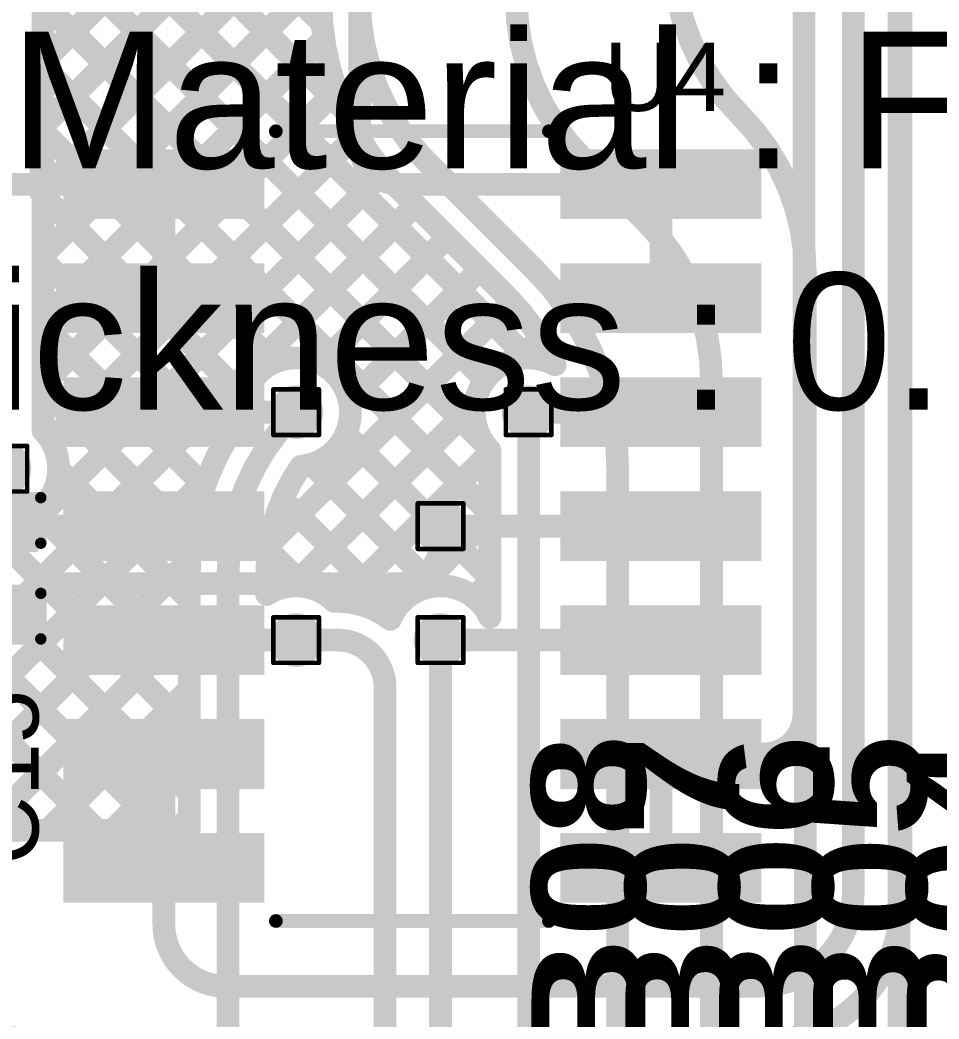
# Model space of a CAD drawing. Header units: inches. Extents: x 3 to 457, y -41 to 239.
# Drawn here: x 104.54 to 114.78, y 138.11 to 149.25 of the extents above; entities that cross this region are included whole.
import ezdxf

# ---------------------------------------------------------------- set-up
doc = ezdxf.new("R2010")
doc.units = ezdxf.units.IN
for name, color, linetype in [('Bottom Layer', 5, 'Continuous'), ('Drill Drawing', 1, 'Continuous'), ('Fabrication', 76, 'Continuous'), ('Top Layer', 1, 'Continuous'), ('Top Overlay', 2, 'Continuous'), ('Top Paste', 8, 'Continuous'), ('Top Solder', 216, 'Continuous'), ('Via Holes', 16, 'Continuous')]:
    doc.layers.add(name, color=color, linetype=linetype)
doc.styles.add('Arial', font='', dxfattribs={"height": 0.2})
doc.styles.add('Arial Black_Bold', font='', dxfattribs={"height": 0.2})
doc.styles.get('Arial').set_extended_font_data('Arial')
doc.styles.get('Arial Black_Bold').set_extended_font_data('Arial Black', bold=True)

# ---------------------------------------------------------------- blocks, each defined once
blk = doc.blocks.new('14_SO_111')
at = {"layer": 'Top Layer'}
for points in [[(-1.7501108, 4.096994599999999), (-1.7501108, 3.5230054), (-3.7881052, 3.5230054), (-3.7881052, 4.096994599999999)], [(3.7881052, 4.096994599999999), (3.7881052, 3.5230054), (1.7501108, 3.5230054), (1.7501108, 4.096994599999999)], [(-1.7501108, 2.8269946), (-1.7501108, 2.2530054), (-3.7881052, 2.2530054), (-3.7881052, 2.8269946)], [(3.7881052, 2.8269946), (3.7881052, 2.2530054), (1.7501108, 2.2530054), (1.7501108, 2.8269946)], [(-1.7501108, 1.556994599999999), (-1.7501108, 0.9830053999999997), (-3.7881052, 0.9830054000000001), (-3.7881052, 1.5569946)], [(3.7881052, 1.556994599999999), (3.7881052, 0.9830053999999997), (1.7501108, 0.9830054000000001), (1.7501108, 1.5569946)], [(-1.7501108, 0.2869945999999998), (-1.7501108, -0.2869946000000002), (-3.7881052, -0.2869945999999998), (-3.7881052, 0.2869946000000002)], [(3.7881052, 0.2869945999999998), (3.7881052, -0.2869946000000002), (1.7501108, -0.2869945999999998), (1.7501108, 0.2869946000000002)], [(-1.7501108, -0.9830054000000001), (-1.7501108, -1.5569946), (-3.7881052, -1.556994599999999), (-3.7881052, -0.9830053999999997)], [(3.7881052, -0.9830054000000001), (3.7881052, -1.5569946), (1.7501108, -1.556994599999999), (1.7501108, -0.9830053999999997)], [(-1.7501108, -2.2530054), (-1.7501108, -2.8269946), (-3.7881052, -2.8269946), (-3.7881052, -2.2530054)], [(3.7881052, -2.2530054), (3.7881052, -2.8269946), (1.7501108, -2.8269946), (1.7501108, -2.2530054)], [(-1.7501108, -3.5230054), (-1.7501108, -4.096994599999999), (-3.7881052, -4.096994599999999), (-3.7881052, -3.5230054)], [(3.7881052, -3.5230054), (3.7881052, -4.096994599999999), (1.7501108, -4.096994599999999), (1.7501108, -3.5230054)]]:
    blk.add_hatch(color=1, dxfattribs=at).paths.add_polyline_path(points)
at = {"layer": 'Top Paste'}
for points in [[(-1.7501108, 4.096994599999999), (-1.7501108, 3.5230054), (-3.7881052, 3.5230054), (-3.7881052, 4.096994599999999)], [(3.7881052, 4.096994599999999), (3.7881052, 3.5230054), (1.7501108, 3.5230054), (1.7501108, 4.096994599999999)], [(-1.7501108, 2.8269946), (-1.7501108, 2.2530054), (-3.7881052, 2.2530054), (-3.7881052, 2.8269946)], [(3.7881052, 2.8269946), (3.7881052, 2.2530054), (1.7501108, 2.2530054), (1.7501108, 2.8269946)], [(-1.7501108, 1.556994599999999), (-1.7501108, 0.9830053999999997), (-3.7881052, 0.9830054000000001), (-3.7881052, 1.5569946)], [(3.7881052, 1.556994599999999), (3.7881052, 0.9830053999999997), (1.7501108, 0.9830054000000001), (1.7501108, 1.5569946)], [(-1.7501108, 0.2869945999999998), (-1.7501108, -0.2869946000000002), (-3.7881052, -0.2869945999999998), (-3.7881052, 0.2869946000000002)], [(3.7881052, 0.2869945999999998), (3.7881052, -0.2869946000000002), (1.7501108, -0.2869945999999998), (1.7501108, 0.2869946000000002)], [(-1.7501108, -0.9830054000000001), (-1.7501108, -1.5569946), (-3.7881052, -1.556994599999999), (-3.7881052, -0.9830053999999997)], [(3.7881052, -0.9830054000000001), (3.7881052, -1.5569946), (1.7501108, -1.556994599999999), (1.7501108, -0.9830053999999997)], [(-1.7501108, -2.2530054), (-1.7501108, -2.8269946), (-3.7881052, -2.8269946), (-3.7881052, -2.2530054)], [(3.7881052, -2.2530054), (3.7881052, -2.8269946), (1.7501108, -2.8269946), (1.7501108, -2.2530054)], [(-1.7501108, -3.5230054), (-1.7501108, -4.096994599999999), (-3.7881052, -4.096994599999999), (-3.7881052, -3.5230054)], [(3.7881052, -3.5230054), (3.7881052, -4.096994599999999), (1.7501108, -4.096994599999999), (1.7501108, -3.5230054)]]:
    blk.add_hatch(color=8, dxfattribs=at).paths.add_polyline_path(points)
at = {"layer": 'Top Solder'}
for points in [[(-1.6485108, 4.1985946), (-1.6485108, 3.421405399999999), (-3.8897052, 3.421405399999999), (-3.8897052, 4.1985946)], [(3.8897052, 4.1985946), (3.8897052, 3.421405399999999), (1.6485108, 3.421405399999999), (1.6485108, 4.1985946)], [(-1.6485108, 2.9285946), (-1.6485108, 2.151405399999999), (-3.8897052, 2.1514054), (-3.8897052, 2.9285946)], [(3.8897052, 2.9285946), (3.8897052, 2.151405399999999), (1.6485108, 2.1514054), (1.6485108, 2.9285946)], [(-1.6485108, 1.658594599999999), (-1.6485108, 0.8814053999999997), (-3.8897052, 0.8814054000000002), (-3.8897052, 1.6585946)], [(3.8897052, 1.658594599999999), (3.8897052, 0.8814053999999997), (1.6485108, 0.8814054000000002), (1.6485108, 1.6585946)], [(-1.6485108, 0.3885945999999997), (-1.6485108, -0.3885946000000002), (-3.8897052, -0.3885945999999997), (-3.8897052, 0.3885946000000002)], [(3.8897052, 0.3885945999999997), (3.8897052, -0.3885946000000002), (1.6485108, -0.3885945999999997), (1.6485108, 0.3885946000000002)], [(-1.6485108, -0.8814054000000002), (-1.6485108, -1.6585946), (-3.8897052, -1.658594599999999), (-3.8897052, -0.8814053999999997)], [(3.8897052, -0.8814054000000002), (3.8897052, -1.6585946), (1.6485108, -1.658594599999999), (1.6485108, -0.8814053999999997)], [(-1.6485108, -2.1514054), (-1.6485108, -2.9285946), (-3.8897052, -2.9285946), (-3.8897052, -2.151405399999999)], [(3.8897052, -2.1514054), (3.8897052, -2.9285946), (1.6485108, -2.9285946), (1.6485108, -2.151405399999999)], [(-1.6485108, -3.421405399999999), (-1.6485108, -4.1985946), (-3.8897052, -4.1985946), (-3.8897052, -3.421405399999999)], [(3.8897052, -3.421405399999999), (3.8897052, -4.1985946), (1.6485108, -4.1985946), (1.6485108, -3.421405399999999)]]:
    blk.add_hatch(color=216, dxfattribs=at).paths.add_polyline_path(points)
at = {"layer": 'Top Overlay'}
for points, const_width in [([(-1.5213838, 4.4012104), (1.5214346, 4.4012104)], 0.1524), ([(-4.166107999999999, 3.7084), (-4.166107999999999, 3.9624)], 0.1999996), ([(-4.166107999999999, 3.9624), (-4.039108, 3.835399999999999)], 0.1999996), ([(-4.166107999999999, 3.7084), (-4.039108, 3.835399999999999)], 0.1999996), ([(-1.5213838, -4.4012104), (1.5214346, -4.4012104)], 0.1524)]:
    blk.add_lwpolyline(points, dxfattribs=dict(at, const_width=const_width))
for points, const_width in [([(-1.5594838, 4.4012104, 1), (-1.4832838, 4.4012104, 1)], 0.0762), ([(1.4833346, 4.4012104, 1), (1.5595346, 4.4012104, 1)], 0.0762), ([(-4.2161079, 3.9624, 1), (-4.116108099999999, 3.9624, 1)], 0.0999998), ([(-4.2161079, 3.9624, 1), (-4.116108099999999, 3.9624, 1)], 0.0999998), ([(-4.0891079, 3.835399999999999, 1), (-3.9891081, 3.835399999999999, 1)], 0.0999998), ([(-4.0891079, 3.835399999999999, 1), (-3.9891081, 3.835399999999999, 1)], 0.0999998), ([(-4.2161079, 3.7084, 1), (-4.116108099999999, 3.7084, 1)], 0.0999998), ([(-4.2161079, 3.7084, 1), (-4.116108099999999, 3.7084, 1)], 0.0999998), ([(-1.5594838, -4.4012104, 1), (-1.4832838, -4.4012104, 1)], 0.0762), ([(1.4833346, -4.4012104, 1), (1.5595346, -4.4012104, 1)], 0.0762)]:
    blk.add_lwpolyline(points, format="xyb", close=True, dxfattribs=dict(at, const_width=const_width))
blk = doc.blocks.new('C___0402_290')
at = {"layer": 'Top Layer'}
for points in [[(-0.6985, -0.3175), (-0.6985, 0.3174999999999999), (-0.2413000000000001, 0.3175), (-0.2412999999999999, -0.3174999999999999)], [(0.2413000000000001, -0.3175), (0.2412999999999999, 0.3174999999999999), (0.6985, 0.3175), (0.6985, -0.3174999999999999)]]:
    blk.add_hatch(color=1, dxfattribs=at).paths.add_polyline_path(points)
at = {"layer": 'Top Paste'}
for points in [[(-0.6985, -0.3175), (-0.6985, 0.3174999999999999), (-0.2413000000000001, 0.3175), (-0.2412999999999999, -0.3174999999999999)], [(0.2413000000000001, -0.3175), (0.2412999999999999, 0.3174999999999999), (0.6985, 0.3175), (0.6985, -0.3174999999999999)]]:
    blk.add_hatch(color=8, dxfattribs=at).paths.add_polyline_path(points)
at = {"layer": 'Top Solder'}
for points in [[(-0.7584998799999999, -0.3774998800000001), (-0.7584998799999999, 0.3774998799999999), (-0.1813001200000001, 0.3774998800000001), (-0.1813001199999999, -0.3774998799999999)], [(0.1813001200000001, -0.3774998800000001), (0.1813001199999999, 0.3774998799999999), (0.7584998799999999, 0.3774998800000001), (0.7584998799999999, -0.3774998799999999)]]:
    blk.add_hatch(color=216, dxfattribs=at).paths.add_polyline_path(points)
at = {"layer": 'Top Overlay', "const_width": 0.127}
for points in [[(-0.7874, -0.4064), (-0.7874, 0.4064)], [(-0.2794, 0.4064), (-0.7874, 0.4064)], [(0.7874, 0.4064), (0.2794, 0.4064)], [(0.7874, -0.4064), (0.7874, 0.4064)], [(-0.2794, -0.4064), (-0.7874, -0.4064)], [(0.7874, -0.4064), (0.2794, -0.4064)]]:
    blk.add_lwpolyline(points, dxfattribs=at)
at = {"layer": 'Top Overlay', "const_width": 0.0635}
for points in [[(-0.8191499999999999, 0.4064, 1), (-0.7556499999999999, 0.4064, 1)], [(-0.8191499999999999, 0.4064, 1), (-0.7556499999999999, 0.4064, 1)], [(-0.31115, 0.4064, 1), (-0.24765, 0.4064, 1)], [(0.24765, 0.4064, 1), (0.31115, 0.4064, 1)], [(0.7556499999999999, 0.4064, 1), (0.8191499999999999, 0.4064, 1)], [(0.7556499999999999, 0.4064, 1), (0.8191499999999999, 0.4064, 1)], [(-0.8191499999999999, -0.4064, 1), (-0.7556499999999999, -0.4064, 1)], [(-0.8191499999999999, -0.4064, 1), (-0.7556499999999999, -0.4064, 1)], [(-0.31115, -0.4064, 1), (-0.24765, -0.4064, 1)], [(0.24765, -0.4064, 1), (0.31115, -0.4064, 1)], [(0.7556499999999999, -0.4064, 1), (0.8191499999999999, -0.4064, 1)], [(0.7556499999999999, -0.4064, 1), (0.8191499999999999, -0.4064, 1)]]:
    blk.add_lwpolyline(points, format="xyb", close=True, dxfattribs=at)

msp = doc.modelspace()

# ---------------------------------------------------------------- hatches: boundary and pattern name
at = {"layer": 'Bottom Layer'}
h = msp.add_hatch(color=5, dxfattribs=at)
edge = h.paths.add_edge_path()
edge.add_arc((107.6198, 144.87695688), 0.2999994, 0, 360)
h = msp.add_hatch(color=5, dxfattribs=at)
edge = h.paths.add_edge_path()
edge.add_arc((110.20970592, 144.87695688), 0.2999994, 0, 360)
h = msp.add_hatch(color=5, dxfattribs=at)
edge = h.paths.add_edge_path()
edge.add_arc((104.36815296, 144.2466), 0.2999994, 0, 360)
h = msp.add_hatch(color=5, dxfattribs=at)
edge = h.paths.add_edge_path()
edge.add_arc((109.22829056, 143.60695688), 0.2999994, 0, 360)
h = msp.add_hatch(color=5, dxfattribs=at)
edge = h.paths.add_edge_path()
edge.add_arc((107.6198, 142.33695688), 0.2999994, 0, 360)
h = msp.add_hatch(color=5, dxfattribs=at)
edge = h.paths.add_edge_path()
edge.add_arc((109.22829056, 142.33695688), 0.2999994, 0, 360)
at = {"layer": 'Top Layer'}
h = msp.add_hatch(color=1, dxfattribs=at)
edge = h.paths.add_edge_path()
edge.add_arc((107.6198, 144.87695688), 0.2999994, 0, 360)
h = msp.add_hatch(color=1, dxfattribs=at)
edge = h.paths.add_edge_path()
edge.add_arc((110.20970592, 144.87695688), 0.2999994, 0, 360)
h = msp.add_hatch(color=1, dxfattribs=at)
edge = h.paths.add_edge_path()
edge.add_arc((104.36815296, 144.2466), 0.2999994, 0, 360)
h = msp.add_hatch(color=1, dxfattribs=at)
edge = h.paths.add_edge_path()
edge.add_arc((109.22829056, 143.60695688), 0.2999994, 0, 360)
h = msp.add_hatch(color=1, dxfattribs=at)
edge = h.paths.add_edge_path()
edge.add_arc((107.6198, 142.33695688), 0.2999994, 0, 360)
h = msp.add_hatch(color=1, dxfattribs=at)
edge = h.paths.add_edge_path()
edge.add_arc((109.22829056, 142.33695688), 0.2999994, 0, 360)
at = {"layer": 'Via Holes'}
h = msp.add_hatch(color=7, dxfattribs=at)
edge = h.paths.add_edge_path()
edge.add_arc((107.6198, 144.87695688), 0.1499997, 0, 360)
h = msp.add_hatch(color=7, dxfattribs=at)
edge = h.paths.add_edge_path()
edge.add_arc((110.20970592, 144.87695688), 0.1499997, 0, 360)
h = msp.add_hatch(color=7, dxfattribs=at)
edge = h.paths.add_edge_path()
edge.add_arc((109.22829056, 143.60695688), 0.1499997, 0, 360)
h = msp.add_hatch(color=7, dxfattribs=at)
edge = h.paths.add_edge_path()
edge.add_arc((107.6198, 142.33695688), 0.1499997, 0, 360)
h = msp.add_hatch(color=7, dxfattribs=at)
edge = h.paths.add_edge_path()
edge.add_arc((109.22829056, 142.33695688), 0.1499997, 0, 360)

# ---------------------------------------------------------------- linework, layer by layer
at = {"layer": 'Bottom Layer', "const_width": 0.254}
for points in [[(104.79995296, 144.67007388), (104.79995296, 153.54255296)], [(114.33792728, 135.98853168), (114.33792728, 152.62484842)], [(104.79995296, 152.31785386), (107.90630438, 149.21150244)], [(104.79995296, 148.78509994), (107.8951868, 151.88033378)], [(104.79995296, 151.59943264), (108.16218652, 148.23719908)], [(104.79995296, 148.06667872), (107.8951868, 151.16191256)], [(104.79995296, 150.88101142), (110.199297, 145.48166738)], [(104.79995296, 147.3482575), (107.8951868, 150.44349134)], [(104.79995296, 150.1625902), (109.72451512, 145.23802804)], [(104.79995296, 146.62983628), (107.8951868, 149.72507012)], [(104.79995296, 146.62983628), (107.8951868, 149.72507012)], [(104.79995296, 149.44416898), (109.71479962, 144.52932232)], [(104.79995296, 145.91141506), (107.92651008, 149.03797218)], [(104.79995296, 148.72574776), (109.77790592, 143.7477948)], [(104.79995296, 145.19299384), (108.07027916, 148.46332004)], [(98.89800642, 148.16190332), (106.42847904, 140.6314307)], [(104.79995296, 148.00732654), (107.3765823, 145.4306972)], [(104.88540364, 144.5600233), (108.2986404, 147.97326006)], [(109.07093502, 147.67226498), (110.27410762, 146.46909238)], [(110.81693102, 147.70001194), (111.50392482, 147.01301814)], [(101.26048836, 140.2166868), (108.59567816, 147.5518766)], [(98.89800642, 147.4434821), (106.12480172, 140.2166868)], [(108.76609438, 147.36644898), (109.96744326, 146.1651001)], [(104.79995296, 147.28890532), (107.0399561, 145.04890218)], [(101.97890958, 140.2166868), (108.9473818, 147.18515902)], [(107.89576846, 145.41512446), (109.30659368, 146.82594968)], [(98.89800642, 146.72506088), (105.4063805, 140.2166868)], [(104.79995296, 146.5704841), (106.82391132, 144.54652574)], [(108.2096515, 145.01058628), (109.66580302, 146.4667378)], [(113.29290016, 135.98853168), (113.29290016, 146.43116256)], [(107.31906654, 143.4015801), (110.02419448, 146.10670804)], [(98.89800642, 146.00663966), (104.68795928, 140.2166868)], [(104.79995296, 145.85206288), (106.59782338, 144.05419246)], [(110.1092667, 145.47335904), (110.33914178, 145.70323412)], [(112.24787304, 135.98853168), (112.24787304, 145.21696636)], [(104.79995296, 145.13364166), (106.4570642, 143.47653042)], [(107.57608152, 142.94017386), (109.61330376, 144.9773961)], [(107.60422726, 144.86138414), (107.6198, 144.87695688)], [(110.20970592, 136.72222592), (110.20970592, 144.87695688)], [(108.17354032, 144.63373918), (109.77790592, 143.02937358)], [(108.12222724, 142.76789836), (109.77790592, 144.42357704)], [(109.77790592, 142.58935668), (109.77790592, 144.453483)], [(107.7917453, 144.29711298), (109.1519407, 142.93691758)], [(104.97293712, 144.24223628), (106.42847904, 142.78669436)], [(111.20284592, 135.98853168), (111.20284592, 144.22691754)], [(102.6973308, 140.2166868), (106.63534172, 144.15469772)], [(107.46618588, 143.90425118), (108.71446888, 142.65596818)], [(104.03933218, 143.73899878), (106.42847904, 141.34985192)], [(104.7327217, 143.76403048), (106.42847904, 142.06827314)], [(108.94297998, 142.87022988), (109.77790592, 143.70515582)], [(107.31027814, 143.3417377), (107.71834184, 142.933674)], [(103.41575202, 140.2166868), (106.43328218, 143.23421696)], [(106.42847904, 140.2166868), (106.42847904, 143.06533236)], [(106.86027904, 137.39947628), (106.86027904, 143.06533236)], [(107.29207904, 142.8452693), (107.29207904, 143.06533236)], [(109.60292532, 142.811754), (109.77790592, 142.9867346)], [(104.13417324, 140.2166868), (106.42847904, 142.5109926)], [(107.6198, 142.33695688), (108.08164312, 142.33695688)], [(109.22829056, 135.06865544), (109.22829056, 142.33695688)], [(104.85259446, 140.2166868), (106.42847904, 141.79257138)], [(108.6104, 139.91143976), (108.6104, 141.8082)], [(105.57101568, 140.2166868), (106.42847904, 141.07415016)], [(106.2894369, 140.2166868), (106.42847904, 140.35572894)], [(98.89800642, 140.2166868), (106.42847904, 140.2166868)], [(108.61039746, 137.07474744), (108.61039746, 139.91143976)], [(108.61039746, 139.91143976), (108.6104, 139.91143976)]]:
    msp.add_lwpolyline(points, dxfattribs=at)
for points in [[(112.56292702, 148.19347298, -0.198912367379658), (111.8189788, 149.98952476)], [(108.7656067, 147.36693666, -0.198912367379658), (107.8951868, 149.46831676)], [(109.07093502, 147.67226498, -0.198912367379658), (108.3269868, 149.46831676)], [(110.81693102, 147.70001194, -0.198912367379658), (110.0729828, 149.49606372)], [(112.56292702, 148.19347298, -0.198912367379658), (113.29290016, 146.43116256)], [(111.50392482, 147.01301814, -0.198912367379658), (112.24787304, 145.21696636)], [(110.27410508, 146.46908984, -0.1989124536112152), (111.20284592, 144.226915)], [(109.96877676, 146.16375898, -0.0854196343839899), (110.50481836, 145.40486794)], [(107.01616392, 144.83947918, -1.031493740158585), (108.2245994, 144.87695688)], [(109.77790592, 144.453483, -0.8665967691289981), (110.50481836, 145.40486794)], [(106.86027904, 143.06533236, -0.198912367379658), (107.60422726, 144.86138414)], [(108.2245994, 144.87695688, -0.3884882084230561), (107.6733305, 144.27452984)], [(106.42847904, 143.06533236, -0.1613149320337826), (107.01616392, 144.83947918)], [(104.97295236, 144.2466, -1.488750711209002), (103.93635296, 144.67007388)], [(104.79995296, 144.67007388, -0.1963839564194736), (104.97295236, 144.2466)], [(107.29207904, 143.06533236, -0.1539122289003538), (107.6733305, 144.27452984)], [(107.29207904, 142.8452693, -0.3504554172052112), (108.04327388, 142.76875688)], [(108.6693534, 142.56798258, -0.6548635231392015), (109.77790592, 142.58935668)], [(108.08164312, 142.76875688, -0.1660996424175865), (108.6693534, 142.56798004)], [(108.08164312, 142.33695688, -0.4142135623730951), (108.6104, 141.8082)]]:
    msp.add_lwpolyline(points, format="xyb", dxfattribs=at)
at = {"layer": 'Bottom Layer', "const_width": 0.127}
for points in [[(107.84280438, 149.21150244, 1), (107.96980438, 149.21150244, 1)], [(107.86301008, 149.03797218, 1), (107.99001008, 149.03797218, 1)], [(104.73645296, 148.78509994, 1), (104.86345296, 148.78509994, 1)], [(104.73645296, 148.72574776, 1), (104.86345296, 148.72574776, 1)], [(108.00677916, 148.46332004, 1), (108.13377916, 148.46332004, 1)], [(108.09868652, 148.23719908, 1), (108.22568652, 148.23719908, 1)], [(112.49942702, 148.19347298, 1), (112.62642702, 148.19347298, 1)], [(112.49942702, 148.19347298, 1), (112.62642702, 148.19347298, 1)], [(104.73645296, 148.06667872, 1), (104.86345296, 148.06667872, 1)], [(104.73645296, 148.00732654, 1), (104.86345296, 148.00732654, 1)], [(108.2351404, 147.97326006, 1), (108.3621404, 147.97326006, 1)], [(109.00743502, 147.67226498, 1), (109.13443502, 147.67226498, 1)], [(109.00743502, 147.67226498, 1), (109.13443502, 147.67226498, 1)], [(110.75343102, 147.70001194, 1), (110.88043102, 147.70001194, 1)], [(110.75343102, 147.70001194, 1), (110.88043102, 147.70001194, 1)], [(108.53217816, 147.5518766, 1), (108.65917816, 147.5518766, 1)], [(104.73645296, 147.3482575, 1), (104.86345296, 147.3482575, 1)], [(108.7021067, 147.36693666, 1), (108.8291067, 147.36693666, 1)], [(108.70259438, 147.36644898, 1), (108.82959438, 147.36644898, 1)], [(104.73645296, 147.28890532, 1), (104.86345296, 147.28890532, 1)], [(108.8838818, 147.18515902, 1), (109.0108818, 147.18515902, 1)], [(111.44042482, 147.01301814, 1), (111.56742482, 147.01301814, 1)], [(111.44042482, 147.01301814, 1), (111.56742482, 147.01301814, 1)], [(109.24309368, 146.82594968, 1), (109.37009368, 146.82594968, 1)], [(104.73645296, 146.62983628, 1), (104.86345296, 146.62983628, 1)], [(104.73645296, 146.62983628, 1), (104.86345296, 146.62983628, 1)], [(104.73645296, 146.5704841, 1), (104.86345296, 146.5704841, 1)], [(109.60230302, 146.4667378, 1), (109.72930302, 146.4667378, 1)], [(110.21060508, 146.46908984, 1), (110.33760508, 146.46908984, 1)], [(110.21060762, 146.46909238, 1), (110.33760762, 146.46909238, 1)], [(113.22940016, 146.43116256, 1), (113.35640016, 146.43116256, 1)], [(113.22940016, 146.43116256, 1), (113.35640016, 146.43116256, 1)], [(109.90394326, 146.1651001, 1), (110.03094326, 146.1651001, 1)], [(109.90527676, 146.16375898, 1), (110.03227676, 146.16375898, 1)], [(109.96069448, 146.10670804, 1), (110.08769448, 146.10670804, 1)], [(104.73645296, 145.91141506, 1), (104.86345296, 145.91141506, 1)], [(104.73645296, 145.85206288, 1), (104.86345296, 145.85206288, 1)], [(110.27564178, 145.70323412, 1), (110.40264178, 145.70323412, 1)], [(107.3130823, 145.4306972, 1), (107.4400823, 145.4306972, 1)], [(107.83226846, 145.41512446, 1), (107.95926846, 145.41512446, 1)], [(110.0457667, 145.47335904, 1), (110.1727667, 145.47335904, 1)], [(110.135797, 145.48166738, 1), (110.262797, 145.48166738, 1)], [(110.44131836, 145.40486794, 1), (110.56831836, 145.40486794, 1)], [(110.44131836, 145.40486794, 1), (110.56831836, 145.40486794, 1)], [(104.73645296, 145.19299384, 1), (104.86345296, 145.19299384, 1)], [(109.66101512, 145.23802804, 1), (109.78801512, 145.23802804, 1)], [(112.18437304, 145.21696636, 1), (112.31137304, 145.21696636, 1)], [(112.18437304, 145.21696636, 1), (112.31137304, 145.21696636, 1)], [(104.73645296, 145.13364166, 1), (104.86345296, 145.13364166, 1)], [(106.9764561, 145.04890218, 1), (107.1034561, 145.04890218, 1)], [(108.1461515, 145.01058628, 1), (108.2731515, 145.01058628, 1)], [(109.54980376, 144.9773961, 1), (109.67680376, 144.9773961, 1)], [(107.54072726, 144.86138414, 1), (107.66772726, 144.86138414, 1)], [(107.54072726, 144.86138414, 1), (107.66772726, 144.86138414, 1)], [(107.5563, 144.87695688, 1), (107.6833, 144.87695688, 1)], [(108.1610994, 144.87695688, 1), (108.2880994, 144.87695688, 1)], [(108.1610994, 144.87695688, 1), (108.2880994, 144.87695688, 1)], [(110.14620592, 144.87695688, 1), (110.27320592, 144.87695688, 1)], [(106.95266392, 144.83947918, 1), (107.07966392, 144.83947918, 1)], [(106.95266392, 144.83947918, 1), (107.07966392, 144.83947918, 1)], [(104.73645296, 144.67007388, 1), (104.86345296, 144.67007388, 1)], [(104.73645296, 144.67007388, 1), (104.86345296, 144.67007388, 1)], [(108.11004032, 144.63373918, 1), (108.23704032, 144.63373918, 1)], [(104.82190364, 144.5600233, 1), (104.94890364, 144.5600233, 1)], [(106.76041132, 144.54652574, 1), (106.88741132, 144.54652574, 1)], [(109.65129962, 144.52932232, 1), (109.77829962, 144.52932232, 1)], [(109.71440592, 144.453483, 1), (109.84140592, 144.453483, 1)], [(109.71440592, 144.453483, 1), (109.84140592, 144.453483, 1)], [(109.71440592, 144.42357704, 1), (109.84140592, 144.42357704, 1)], [(107.7282453, 144.29711298, 1), (107.8552453, 144.29711298, 1)], [(104.90943712, 144.24223628, 1), (105.03643712, 144.24223628, 1)], [(104.90945236, 144.2466, 1), (105.03645236, 144.2466, 1)], [(104.90945236, 144.2466, 1), (105.03645236, 144.2466, 1)], [(107.6098305, 144.27452984, 1), (107.7368305, 144.27452984, 1)], [(107.6098305, 144.27452984, 1), (107.7368305, 144.27452984, 1)], [(111.13934592, 144.22691754, 1), (111.26634592, 144.22691754, 1)], [(111.13934592, 144.226915, 1), (111.26634592, 144.226915, 1)], [(106.57184172, 144.15469772, 1), (106.69884172, 144.15469772, 1)], [(106.53432338, 144.05419246, 1), (106.66132338, 144.05419246, 1)], [(107.40268588, 143.90425118, 1), (107.52968588, 143.90425118, 1)], [(104.6692217, 143.76403048, 1), (104.7962217, 143.76403048, 1)], [(109.71440592, 143.7477948, 1), (109.84140592, 143.7477948, 1)], [(109.71440592, 143.70515582, 1), (109.84140592, 143.70515582, 1)], [(106.3935642, 143.47653042, 1), (106.5205642, 143.47653042, 1)], [(107.24677814, 143.3417377, 1), (107.37377814, 143.3417377, 1)], [(107.25556654, 143.4015801, 1), (107.38256654, 143.4015801, 1)], [(106.36978218, 143.23421696, 1), (106.49678218, 143.23421696, 1)], [(106.36497904, 143.06533236, 1), (106.49197904, 143.06533236, 1)], [(106.36497904, 143.06533236, 1), (106.49197904, 143.06533236, 1)], [(106.79677904, 143.06533236, 1), (106.92377904, 143.06533236, 1)], [(106.79677904, 143.06533236, 1), (106.92377904, 143.06533236, 1)], [(107.22857904, 143.06533236, 1), (107.35557904, 143.06533236, 1)], [(107.22857904, 143.06533236, 1), (107.35557904, 143.06533236, 1)], [(109.71440592, 143.02937358, 1), (109.84140592, 143.02937358, 1)], [(109.71440592, 142.9867346, 1), (109.84140592, 142.9867346, 1)], [(107.51258152, 142.94017386, 1), (107.63958152, 142.94017386, 1)], [(107.65484184, 142.933674, 1), (107.78184184, 142.933674, 1)], [(108.87947998, 142.87022988, 1), (109.00647998, 142.87022988, 1)], [(109.0884407, 142.93691758, 1), (109.2154407, 142.93691758, 1)], [(106.36497904, 142.78669436, 1), (106.49197904, 142.78669436, 1)], [(107.22857904, 142.8452693, 1), (107.35557904, 142.8452693, 1)], [(107.22857904, 142.8452693, 1), (107.35557904, 142.8452693, 1)], [(107.97977388, 142.76875688, 1), (108.10677388, 142.76875688, 1)], [(108.01814312, 142.76875688, 1), (108.14514312, 142.76875688, 1)], [(108.05872724, 142.76789836, 1), (108.18572724, 142.76789836, 1)], [(109.53942532, 142.811754, 1), (109.66642532, 142.811754, 1)], [(108.65096888, 142.65596818, 1), (108.77796888, 142.65596818, 1)], [(108.6058534, 142.56798258, 1), (108.7328534, 142.56798258, 1)], [(108.6058534, 142.56798004, 1), (108.7328534, 142.56798004, 1)], [(109.71440592, 142.58935668, 1), (109.84140592, 142.58935668, 1)], [(109.71440592, 142.58935668, 1), (109.84140592, 142.58935668, 1)], [(106.36497904, 142.5109926, 1), (106.49197904, 142.5109926, 1)], [(107.5563, 142.33695688, 1), (107.6833, 142.33695688, 1)], [(108.01814312, 142.33695688, 1), (108.14514312, 142.33695688, 1)], [(108.01814312, 142.33695688, 1), (108.14514312, 142.33695688, 1)], [(109.16479056, 142.33695688, 1), (109.29179056, 142.33695688, 1)], [(106.36497904, 142.06827314, 1), (106.49197904, 142.06827314, 1)], [(106.36497904, 141.79257138, 1), (106.49197904, 141.79257138, 1)], [(108.5469, 141.8082, 1), (108.6739, 141.8082, 1)], [(108.5469, 141.8082, 1), (108.6739, 141.8082, 1)], [(106.36497904, 141.34985192, 1), (106.49197904, 141.34985192, 1)], [(106.36497904, 141.07415016, 1), (106.49197904, 141.07415016, 1)], [(106.36497904, 140.6314307, 1), (106.49197904, 140.6314307, 1)], [(106.36497904, 140.35572894, 1), (106.49197904, 140.35572894, 1)], [(104.62445928, 140.2166868, 1), (104.75145928, 140.2166868, 1)], [(104.78909446, 140.2166868, 1), (104.91609446, 140.2166868, 1)], [(105.3428805, 140.2166868, 1), (105.4698805, 140.2166868, 1)], [(105.50751568, 140.2166868, 1), (105.63451568, 140.2166868, 1)], [(106.06130172, 140.2166868, 1), (106.18830172, 140.2166868, 1)], [(106.2259369, 140.2166868, 1), (106.3529369, 140.2166868, 1)], [(106.36497904, 140.2166868, 1), (106.49197904, 140.2166868, 1)], [(106.36497904, 140.2166868, 1), (106.49197904, 140.2166868, 1)], [(108.54689746, 139.91143976, 1), (108.67389746, 139.91143976, 1)], [(108.54689746, 139.91143976, 1), (108.67389746, 139.91143976, 1)], [(108.5469, 139.91143976, 1), (108.6739, 139.91143976, 1)], [(108.5469, 139.91143976, 1), (108.6739, 139.91143976, 1)]]:
    msp.add_lwpolyline(points, format="xyb", close=True, dxfattribs=at)
at = {"layer": 'Drill Drawing', "const_width": 0.0508}
for points in [[(107.3658, 145.13095688), (107.8738, 145.13095688)], [(107.3658, 144.62295688), (107.3658, 145.13095688)], [(107.8738, 144.62295688), (107.8738, 145.13095688)], [(109.95570592, 145.13095688), (110.46370592, 145.13095688)], [(109.95570592, 144.62295688), (109.95570592, 145.13095688)], [(110.46370592, 144.62295688), (110.46370592, 145.13095688)], [(107.3658, 144.62295688), (107.8738, 144.62295688)], [(109.95570592, 144.62295688), (110.46370592, 144.62295688)], [(104.11415296, 144.5006), (104.62215296, 144.5006)], [(104.62215296, 143.9926), (104.62215296, 144.5006)], [(104.11415296, 143.9926), (104.62215296, 143.9926)], [(108.97429056, 143.86095688), (109.48229056, 143.86095688)], [(108.97429056, 143.35295688), (108.97429056, 143.86095688)], [(109.48229056, 143.35295688), (109.48229056, 143.86095688)], [(108.97429056, 143.35295688), (109.48229056, 143.35295688)], [(107.3658, 142.59095688), (107.8738, 142.59095688)], [(107.3658, 142.08295688), (107.3658, 142.59095688)], [(107.8738, 142.08295688), (107.8738, 142.59095688)], [(108.97429056, 142.59095688), (109.48229056, 142.59095688)], [(108.97429056, 142.08295688), (108.97429056, 142.59095688)], [(109.48229056, 142.08295688), (109.48229056, 142.59095688)], [(107.3658, 142.08295688), (107.8738, 142.08295688)], [(108.97429056, 142.08295688), (109.48229056, 142.08295688)]]:
    msp.add_lwpolyline(points, dxfattribs=at)
at = {"layer": 'Drill Drawing', "const_width": 0.0254}
for points in [[(107.3531, 145.13095688, 1), (107.3785, 145.13095688, 1)], [(107.3531, 145.13095688, 1), (107.3785, 145.13095688, 1)], [(107.8611, 145.13095688, 1), (107.8865, 145.13095688, 1)], [(107.8611, 145.13095688, 1), (107.8865, 145.13095688, 1)], [(109.94300592, 145.13095688, 1), (109.96840592, 145.13095688, 1)], [(109.94300592, 145.13095688, 1), (109.96840592, 145.13095688, 1)], [(110.45100592, 145.13095688, 1), (110.47640592, 145.13095688, 1)], [(110.45100592, 145.13095688, 1), (110.47640592, 145.13095688, 1)], [(107.3531, 144.62295688, 1), (107.3785, 144.62295688, 1)], [(107.3531, 144.62295688, 1), (107.3785, 144.62295688, 1)], [(107.8611, 144.62295688, 1), (107.8865, 144.62295688, 1)], [(107.8611, 144.62295688, 1), (107.8865, 144.62295688, 1)], [(109.94300592, 144.62295688, 1), (109.96840592, 144.62295688, 1)], [(109.94300592, 144.62295688, 1), (109.96840592, 144.62295688, 1)], [(110.45100592, 144.62295688, 1), (110.47640592, 144.62295688, 1)], [(110.45100592, 144.62295688, 1), (110.47640592, 144.62295688, 1)], [(104.60945296, 144.5006, 1), (104.63485296, 144.5006, 1)], [(104.60945296, 144.5006, 1), (104.63485296, 144.5006, 1)], [(104.60945296, 143.9926, 1), (104.63485296, 143.9926, 1)], [(104.60945296, 143.9926, 1), (104.63485296, 143.9926, 1)], [(108.96159056, 143.86095688, 1), (108.98699056, 143.86095688, 1)], [(108.96159056, 143.86095688, 1), (108.98699056, 143.86095688, 1)], [(109.46959056, 143.86095688, 1), (109.49499056, 143.86095688, 1)], [(109.46959056, 143.86095688, 1), (109.49499056, 143.86095688, 1)], [(108.96159056, 143.35295688, 1), (108.98699056, 143.35295688, 1)], [(108.96159056, 143.35295688, 1), (108.98699056, 143.35295688, 1)], [(109.46959056, 143.35295688, 1), (109.49499056, 143.35295688, 1)], [(109.46959056, 143.35295688, 1), (109.49499056, 143.35295688, 1)], [(107.3531, 142.59095688, 1), (107.3785, 142.59095688, 1)], [(107.3531, 142.59095688, 1), (107.3785, 142.59095688, 1)], [(107.8611, 142.59095688, 1), (107.8865, 142.59095688, 1)], [(107.8611, 142.59095688, 1), (107.8865, 142.59095688, 1)], [(108.96159056, 142.59095688, 1), (108.98699056, 142.59095688, 1)], [(108.96159056, 142.59095688, 1), (108.98699056, 142.59095688, 1)], [(109.46959056, 142.59095688, 1), (109.49499056, 142.59095688, 1)], [(109.46959056, 142.59095688, 1), (109.49499056, 142.59095688, 1)], [(107.3531, 142.08295688, 1), (107.3785, 142.08295688, 1)], [(107.3531, 142.08295688, 1), (107.3785, 142.08295688, 1)], [(107.8611, 142.08295688, 1), (107.8865, 142.08295688, 1)], [(107.8611, 142.08295688, 1), (107.8865, 142.08295688, 1)], [(108.96159056, 142.08295688, 1), (108.98699056, 142.08295688, 1)], [(108.96159056, 142.08295688, 1), (108.98699056, 142.08295688, 1)], [(109.46959056, 142.08295688, 1), (109.49499056, 142.08295688, 1)], [(109.46959056, 142.08295688, 1), (109.49499056, 142.08295688, 1)]]:
    msp.add_lwpolyline(points, format="xyb", close=True, dxfattribs=at)
at = {"layer": 'Top Layer', "const_width": 0.254}
for points in [[(108.3269868, 147.85904896), (108.3269868, 152.91109372)], [(114.35785104, 139.3965716), (114.35785104, 152.01187784)], [(113.82784448, 139.53264448), (113.82784448, 150.26508936)], [(113.27816816, 141.51832504), (113.27816816, 149.4236788)], [(103.2879824, 147.41695688), (106.14564496, 147.41695688)], [(106.14564496, 146.14695688), (106.14564496, 147.41695688)], [(108.76907888, 147.41695688), (111.68386096, 147.41695688)], [(111.68386096, 147.3454), (111.68386096, 147.41695688)], [(111.68386096, 146.14695688), (111.68386096, 147.3454)], [(106.14564496, 144.87695688), (107.6198, 144.87695688)], [(110.20970592, 144.87695688), (111.68386096, 144.87695688)], [(104.36816312, 143.60695688), (106.14564496, 143.60695688)], [(109.22829056, 143.4240972), (109.22829056, 143.60695688)], [(109.22829056, 143.60695688), (111.68386096, 143.60695688)], [(105.08695772, 142.96488552), (108.76907888, 142.96488552)], [(106.14564496, 142.33695688), (107.6198, 142.33695688)], [(109.22829056, 142.33695688), (111.68386096, 142.33695688)], [(106.14564496, 139.79695688), (106.14564496, 141.06695688)], [(111.68386096, 141.06695688), (112.8268, 141.06695688)], [(111.68386096, 139.79695688), (111.68386096, 141.06695688)], [(106.14564496, 139.16755504), (106.14564496, 139.79695688)], [(106.83596616, 138.47723384), (112.77243384, 138.47723384)]]:
    msp.add_lwpolyline(points, dxfattribs=at)
at = {"layer": 'Top Layer', "const_width": 0.127}
for points in [[(108.2634868, 147.85904896, 1), (108.3904868, 147.85904896, 1)], [(108.2634868, 147.85904896, 1), (108.3904868, 147.85904896, 1)], [(106.08214496, 147.41695688, 1), (106.20914496, 147.41695688, 1)], [(106.08214496, 147.41695688, 1), (106.20914496, 147.41695688, 1)], [(108.70557888, 147.41695688, 1), (108.83257888, 147.41695688, 1)], [(108.70557888, 147.41695688, 1), (108.83257888, 147.41695688, 1)], [(111.62036096, 147.41695688, 1), (111.74736096, 147.41695688, 1)], [(111.62036096, 147.41695688, 1), (111.74736096, 147.41695688, 1)], [(111.62036096, 147.3454, 1), (111.74736096, 147.3454, 1)], [(111.62036096, 147.3454, 1), (111.74736096, 147.3454, 1)], [(106.08214496, 146.14695688, 1), (106.20914496, 146.14695688, 1)], [(111.62036096, 146.14695688, 1), (111.74736096, 146.14695688, 1)], [(106.08214496, 144.87695688, 1), (106.20914496, 144.87695688, 1)], [(107.5563, 144.87695688, 1), (107.6833, 144.87695688, 1)], [(110.14620592, 144.87695688, 1), (110.27320592, 144.87695688, 1)], [(111.62036096, 144.87695688, 1), (111.74736096, 144.87695688, 1)], [(106.08214496, 143.60695688, 1), (106.20914496, 143.60695688, 1)], [(109.16479056, 143.60695688, 1), (109.29179056, 143.60695688, 1)], [(109.16479056, 143.60695688, 1), (109.29179056, 143.60695688, 1)], [(111.62036096, 143.60695688, 1), (111.74736096, 143.60695688, 1)], [(109.16479056, 143.4240972, 1), (109.29179056, 143.4240972, 1)], [(109.16479056, 143.4240972, 1), (109.29179056, 143.4240972, 1)], [(105.02345772, 142.96488552, 1), (105.15045772, 142.96488552, 1)], [(105.02345772, 142.96488552, 1), (105.15045772, 142.96488552, 1)], [(108.70557888, 142.96488552, 1), (108.83257888, 142.96488552, 1)], [(108.70557888, 142.96488552, 1), (108.83257888, 142.96488552, 1)], [(106.08214496, 142.33695688, 1), (106.20914496, 142.33695688, 1)], [(107.5563, 142.33695688, 1), (107.6833, 142.33695688, 1)], [(109.16479056, 142.33695688, 1), (109.29179056, 142.33695688, 1)], [(111.62036096, 142.33695688, 1), (111.74736096, 142.33695688, 1)], [(113.21466816, 141.51832504, 1), (113.34166816, 141.51832504, 1)], [(113.21466816, 141.51832504, 1), (113.34166816, 141.51832504, 1)], [(106.08214496, 141.06695688, 1), (106.20914496, 141.06695688, 1)], [(111.62036096, 141.06695688, 1), (111.74736096, 141.06695688, 1)], [(111.62036096, 141.06695688, 1), (111.74736096, 141.06695688, 1)], [(112.7633, 141.06695688, 1), (112.8903, 141.06695688, 1)], [(112.7633, 141.06695688, 1), (112.8903, 141.06695688, 1)], [(106.08214496, 139.79695688, 1), (106.20914496, 139.79695688, 1)], [(106.08214496, 139.79695688, 1), (106.20914496, 139.79695688, 1)], [(111.62036096, 139.79695688, 1), (111.74736096, 139.79695688, 1)], [(113.76434448, 139.53264448, 1), (113.89134448, 139.53264448, 1)], [(113.76434448, 139.53264448, 1), (113.89134448, 139.53264448, 1)], [(114.29435104, 139.3965716, 1), (114.42135104, 139.3965716, 1)], [(114.29435104, 139.3965716, 1), (114.42135104, 139.3965716, 1)], [(106.08214496, 139.16755504, 1), (106.20914496, 139.16755504, 1)], [(106.08214496, 139.16755504, 1), (106.20914496, 139.16755504, 1)], [(106.77246616, 138.47723384, 1), (106.89946616, 138.47723384, 1)], [(106.77246616, 138.47723384, 1), (106.89946616, 138.47723384, 1)], [(112.70893384, 138.47723384, 1), (112.83593384, 138.47723384, 1)], [(112.70893384, 138.47723384, 1), (112.83593384, 138.47723384, 1)]]:
    msp.add_lwpolyline(points, format="xyb", close=True, dxfattribs=at)
at = {"layer": 'Top Layer', "const_width": 0.254}
for points in [[(108.76907888, 147.41695688, -0.4142135623730951), (108.3269868, 147.85904896)], [(109.22829056, 143.4240972, -0.4142135623730951), (108.76907888, 142.96488552)], [(104.36815296, 142.66714672, -0.198912367379658), (105.08695772, 142.96488552)], [(113.27816816, 141.51832504, -0.4142135623730951), (112.8268, 141.06695688)], [(104.8543496, 137.86552056, -0.4142135623730951), (102.79077232, 139.92909784)], [(113.82784448, 139.53264448, -0.4142135623730951), (112.77243384, 138.47723384)], [(114.35785104, 139.3965716, -0.4142135623730951), (112.8268, 137.86552056)], [(106.83596616, 138.47723384, -0.4142135623730951), (106.14564496, 139.16755504)]]:
    msp.add_lwpolyline(points, format="xyb", dxfattribs=at)

# ---------------------------------------------------------------- block references
msp.add_blockref('14_SO_111', (108.91475296, 143.60695688))
at = {"rotation": 270}
msp.add_blockref('C___0402_290', (104.36815296, 143.13704672), dxfattribs=at)

# ---------------------------------------------------------------- texts
at = {"layer": 'Fabrication', "style": 'Arial'}
for s, p in [('Material : FR4', (104.42272232, 147.59485848)), ('Thickness : 0.20mm', (101.71730228, 144.90573))]:
    msp.add_text(s, height=1.524, dxfattribs=at).set_placement(p)
at = {"layer": 'Top Overlay', "style": 'Arial'}
msp.add_text('U4', height=0.7619999999999999, dxfattribs=at).set_placement((111.04900574, 148.23452446))
at = {"layer": 'Top Overlay'}
for s, height, style, p in [('C15', 0.7619999999999999, 'Arial', (104.7490285, 139.82777216)), ('SB08', 1.27, 'Arial Black_Bold', (111.51185216, 136.2023692)), ('SB06', 1.27, 'Arial Black_Bold', (113.6019064, 136.20706312)), ('SB05', 1.27, 'Arial Black_Bold', (114.64693098, 136.19943804)), ('SB04', 1.27, 'Arial Black_Bold', (115.69196064, 136.18946092)), ('SB07', 1.27, 'Arial Black_Bold', (112.55687928, 136.20119572))]:
    msp.add_text(s, height=height, rotation=90, dxfattribs=dict(at, style=style)).set_placement(p)

doc.saveas('drawing.dxf')
